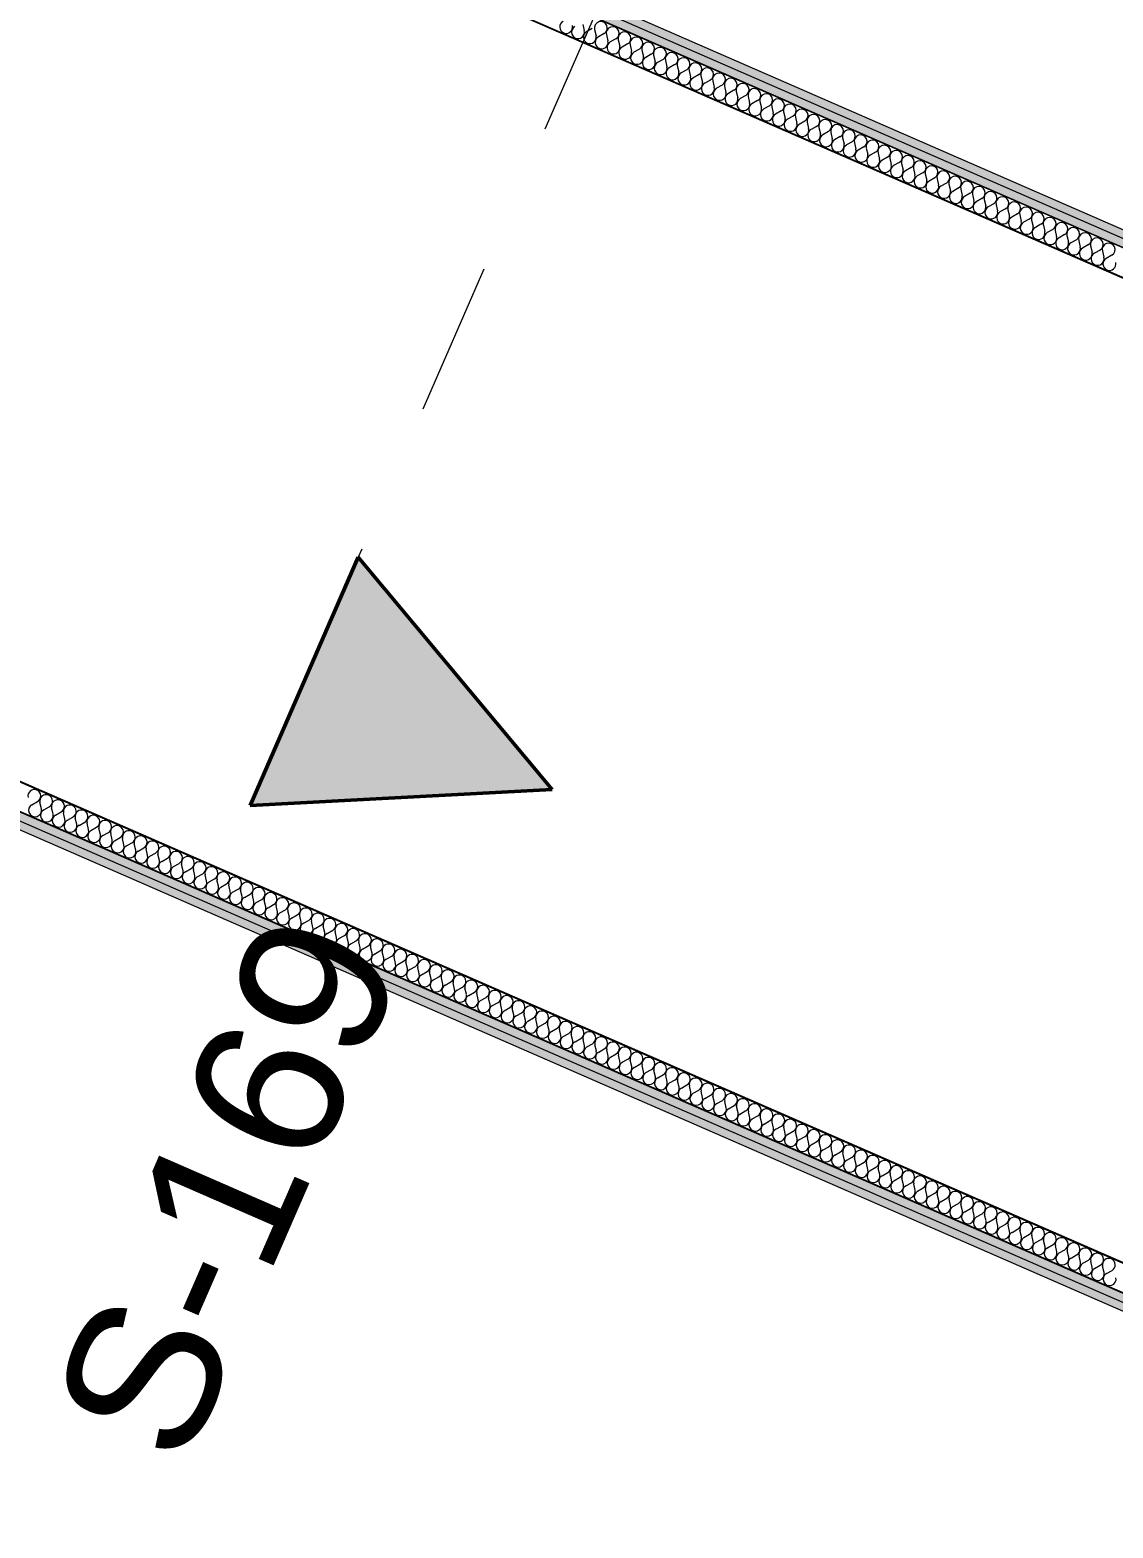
# Model space of a CAD drawing. Header units: millimetres. Extents: x -50172 to 74273, y -80883 to 11206.
# Drawn here: x -26640 to -24638, y -34372 to -31605 of the extents above; entities that cross this region are included whole.
import ezdxf

# ---------------------------------------------------------------- set-up
doc = ezdxf.new("R2010")
doc.units = ezdxf.units.MM
doc.header["$MEASUREMENT"] = 0
doc.linetypes.add('Dashed', pattern=[564.444447, 282.222223, -282.222223])
for name, color, linetype in [('A-25-M_Wall_Int', 7, 'Continuous'), ('A-95-MC_Marker_Section_P2.Marker', 7, 'Continuous'), ('New_A-25-M_Wall_Int', 7, 'Continuous')]:
    doc.layers.add(name, color=color, linetype=linetype)
for name, color, linetype, lineweight in [('A-25-M_Wall_Int_Pen_No__1', 7, 'Continuous', 13), ('A-95-MC_Marker_Section_P2.Marker_Pen_No__1', 7, 'Continuous', 13), ('A-95-MC_Marker_Section_P2.Marker_Pen_No__6', 7, 'Continuous', 35), ('New_A-25-M_Wall_Int_Pen_No__1', 7, 'Continuous', 13)]:
    doc.layers.add(name, color=color, linetype=linetype, lineweight=lineweight)
for name, color, linetype, lineweight, true_color in [('A-25-M_Wall_Int_Pen_No__107', 7, 'Continuous', 15, 0xa6a6a6), ('A-95-MC_Marker_Section_P2.Marker_Pen_No__25', 7, 'Continuous', 50, 0x2a2a2a), ('New_A-25-M_Wall_Int_Pen_No__107', 7, 'Continuous', 15, 0xa6a6a6)]:
    doc.layers.add(name, color=color, linetype=linetype, lineweight=lineweight, true_color=true_color)
doc.styles.add('GENERATED_STYLE_4', font='')
doc.styles.get('GENERATED_STYLE_4').set_extended_font_data('Swis721 BT')

# ---------------------------------------------------------------- blocks, each defined once
blk = doc.blocks.new('*X315')
at = {"layer": 'New_A-25-M_Wall_Int_Pen_No__107', "linetype": 'Continuous'}
for p, q in [((-25618.5, -31594.3), (-25615.8, -31605.9)), ((-25601.1, -31601.9), (-25611.4, -31607.8)), ((-25596.7, -31603.8), (-25593.9, -31615.4)), ((-25579.2, -31611.4), (-25589.6, -31617.3)), ((-25574.9, -31613.3), (-25572.1, -31624.9)), ((-25557.4, -31620.9), (-25567.8, -31626.8)), ((-25553, -31622.8), (-25550.3, -31634.4)), ((-25535.6, -31630.4), (-25545.9, -31636.3)), ((-25531.2, -31632.3), (-25528.5, -31643.9)), ((-25513.8, -31640), (-25524.1, -31645.8)), ((-25509.4, -31641.9), (-25506.6, -31653.4)), ((-25491.9, -31649.5), (-25502.3, -31655.3)), ((-25487.6, -31651.4), (-25484.8, -31663)), ((-25470.1, -31659), (-25480.5, -31664.9)), ((-25465.7, -31660.9), (-25463, -31672.5)), ((-25448.3, -31668.5), (-25458.6, -31674.4)), ((-25443.9, -31670.4), (-25441.2, -31682)), ((-25426.5, -31678), (-25436.8, -31683.9)), ((-25422.1, -31679.9), (-25419.3, -31691.5)), ((-25404.6, -31687.5), (-25415, -31693.4)), ((-25400.3, -31689.4), (-25397.5, -31701)), ((-25382.8, -31697.1), (-25393.2, -31702.9)), ((-25378.4, -31699), (-25375.7, -31710.5)), ((-25361, -31706.6), (-25371.3, -31712.4)), ((-25356.6, -31708.5), (-25353.9, -31720.1)), ((-25339.2, -31716.1), (-25349.5, -31722)), ((-25334.8, -31718), (-25332, -31729.6)), ((-25317.3, -31725.6), (-25327.7, -31731.5)), ((-25313, -31727.5), (-25310.2, -31739.1)), ((-25295.5, -31735.1), (-25305.9, -31741)), ((-25291.1, -31737), (-25288.4, -31748.6)), ((-25273.7, -31744.6), (-25284, -31750.5)), ((-25269.3, -31746.5), (-25266.6, -31758.1)), ((-25251.9, -31754.2), (-25262.2, -31760)), ((-25247.5, -31756.1), (-25244.7, -31767.6)), ((-25230, -31763.7), (-25240.4, -31769.5)), ((-25225.7, -31765.6), (-25222.9, -31777.2)), ((-25208.2, -31773.2), (-25218.6, -31779.1)), ((-25203.8, -31775.1), (-25201.1, -31786.7)), ((-25186.4, -31782.7), (-25196.7, -31788.6)), ((-25182, -31784.6), (-25179.3, -31796.2)), ((-25164.6, -31792.2), (-25174.9, -31798.1)), ((-25160.2, -31794.1), (-25157.4, -31805.7)), ((-25142.7, -31801.7), (-25153.1, -31807.6)), ((-25138.4, -31803.6), (-25135.6, -31815.2)), ((-25120.9, -31811.3), (-25131.3, -31817.1)), ((-25116.5, -31813.2), (-25113.8, -31824.7)), ((-25099.1, -31820.8), (-25109.4, -31826.6)), ((-25094.7, -31822.7), (-25092, -31834.3)), ((-25077.3, -31830.3), (-25087.6, -31836.2)), ((-25072.9, -31832.2), (-25070.1, -31843.8)), ((-25055.4, -31839.8), (-25065.8, -31845.7)), ((-25051.1, -31841.7), (-25048.3, -31853.3)), ((-25033.6, -31849.3), (-25044, -31855.2)), ((-25029.2, -31851.2), (-25026.5, -31862.8)), ((-25011.8, -31858.8), (-25022.1, -31864.7)), ((-25007.4, -31860.7), (-25004.7, -31872.3)), ((-24990, -31868.4), (-25000.3, -31874.2)), ((-24985.6, -31870.3), (-24982.8, -31881.8)), ((-24968.1, -31877.9), (-24978.5, -31883.7)), ((-24963.8, -31879.8), (-24961, -31891.4)), ((-24946.3, -31887.4), (-24956.7, -31893.3)), ((-24941.9, -31889.3), (-24939.2, -31900.9)), ((-24924.5, -31896.9), (-24934.8, -31902.8)), ((-24920.1, -31898.8), (-24917.4, -31910.4)), ((-24902.7, -31906.4), (-24913, -31912.3)), ((-24898.3, -31908.3), (-24895.5, -31919.9)), ((-24880.8, -31915.9), (-24891.2, -31921.8)), ((-24876.5, -31917.8), (-24873.7, -31929.4)), ((-24859, -31925.5), (-24869.4, -31931.3)), ((-24854.6, -31927.4), (-24851.9, -31938.9)), ((-24837.2, -31935), (-24847.5, -31940.8)), ((-24832.8, -31936.9), (-24830.1, -31948.5)), ((-24815.4, -31944.5), (-24825.7, -31950.4)), ((-24811, -31946.4), (-24808.2, -31958)), ((-24793.5, -31954), (-24803.9, -31959.9)), ((-24789.2, -31955.9), (-24786.4, -31967.5)), ((-24771.7, -31963.5), (-24782.1, -31969.4)), ((-24767.3, -31965.4), (-24764.6, -31977)), ((-24749.9, -31973), (-24760.2, -31978.9)), ((-24745.5, -31974.9), (-24742.8, -31986.5)), ((-24728.1, -31982.6), (-24738.4, -31988.4)), ((-24723.7, -31984.5), (-24720.9, -31996)), ((-24706.2, -31992.1), (-24716.6, -31998)), ((-24701.9, -31994), (-24699.1, -32005.6)), ((-24684.4, -32001.6), (-24694.8, -32007.5)), ((-24680, -32003.5), (-24677.3, -32015.1)), ((-24662.6, -32011.1), (-24672.9, -32017)), ((-24658.2, -32013), (-24655.5, -32024.6)), ((-24640.8, -32020.6), (-24651.1, -32026.5))]:
    blk.add_line(p, q, dxfattribs=at)
for centre, start, end in [((-25649.2, -31599.1), 119.5705, 246.4404), ((-25649.2, -31599.1), 246.4404, 13.3103), ((-25627.4, -31608.6), 119.5705, 246.4404), ((-25585.1, -31601.1), 299.5705, 193.3103), ((-25563.3, -31610.6), 299.5705, 193.3103), ((-25627.4, -31608.6), 246.4404, 13.3103), ((-25605.5, -31618.1), 119.5705, 246.4404), ((-25605.5, -31618.1), 246.4404, 13.3103), ((-25583.7, -31627.6), 119.5705, 246.4404), ((-25583.7, -31627.6), 246.4404, 13.3103), ((-25561.9, -31637.2), 119.5705, 246.4404), ((-25541.5, -31620.1), 299.5705, 193.3103), ((-25519.6, -31629.6), 299.5705, 193.3103), ((-25497.8, -31639.1), 299.5705, 193.3103), ((-25561.9, -31637.2), 246.4404, 13.3103), ((-25540.1, -31646.7), 119.5705, 246.4404), ((-25540.1, -31646.7), 246.4404, 13.3103), ((-25518.2, -31656.2), 119.5705, 246.4404), ((-25518.2, -31656.2), 246.4404, 13.3103), ((-25496.4, -31665.7), 119.5705, 246.4404), ((-25476, -31648.6), 299.5705, 193.3103), ((-25454.2, -31658.2), 299.5705, 193.3103), ((-25432.3, -31667.7), 299.5705, 193.3103), ((-25496.4, -31665.7), 246.4404, 13.3103), ((-25474.6, -31675.2), 119.5705, 246.4404), ((-25474.6, -31675.2), 246.4404, 13.3103), ((-25452.8, -31684.7), 119.5705, 246.4404), ((-25452.8, -31684.7), 246.4404, 13.3103), ((-25430.9, -31694.3), 119.5705, 246.4404), ((-25410.5, -31677.2), 299.5705, 193.3103), ((-25388.7, -31686.7), 299.5705, 193.3103), ((-25366.9, -31696.2), 299.5705, 193.3103), ((-25430.9, -31694.3), 246.4404, 13.3103), ((-25409.1, -31703.8), 119.5705, 246.4404), ((-25409.1, -31703.8), 246.4404, 13.3103), ((-25387.3, -31713.3), 119.5705, 246.4404), ((-25387.3, -31713.3), 246.4404, 13.3103), ((-25365.5, -31722.8), 119.5705, 246.4404), ((-25345, -31705.7), 299.5705, 193.3103), ((-25323.2, -31715.3), 299.5705, 193.3103), ((-25301.4, -31724.8), 299.5705, 193.3103), ((-25365.5, -31722.8), 246.4404, 13.3103), ((-25343.6, -31732.3), 119.5705, 246.4404), ((-25343.6, -31732.3), 246.4404, 13.3103), ((-25321.8, -31741.8), 119.5705, 246.4404), ((-25321.8, -31741.8), 246.4404, 13.3103), ((-25279.6, -31734.3), 299.5705, 193.3103), ((-25257.7, -31743.8), 299.5705, 193.3103), ((-25300, -31751.4), 119.5705, 246.4404), ((-25300, -31751.4), 246.4404, 13.3103), ((-25278.2, -31760.9), 119.5705, 246.4404), ((-25278.2, -31760.9), 246.4404, 13.3103), ((-25256.3, -31770.4), 119.5705, 246.4404), ((-25256.3, -31770.4), 246.4404, 13.3103), ((-25235.9, -31753.3), 299.5705, 193.3103), ((-25214.1, -31762.8), 299.5705, 193.3103), ((-25192.3, -31772.4), 299.5705, 193.3103), ((-25234.5, -31779.9), 119.5705, 246.4404), ((-25234.5, -31779.9), 246.4404, 13.3103), ((-25212.7, -31789.4), 119.5705, 246.4404), ((-25212.7, -31789.4), 246.4404, 13.3103), ((-25190.9, -31798.9), 119.5705, 246.4404), ((-25170.4, -31781.9), 299.5705, 193.3103), ((-25148.6, -31791.4), 299.5705, 193.3103), ((-25126.8, -31800.9), 299.5705, 193.3103), ((-25190.9, -31798.9), 246.4404, 13.3103), ((-25169, -31808.5), 119.5705, 246.4404), ((-25169, -31808.5), 246.4404, 13.3103), ((-25147.2, -31818), 119.5705, 246.4404), ((-25147.2, -31818), 246.4404, 13.3103), ((-25125.4, -31827.5), 119.5705, 246.4404), ((-25105, -31810.4), 299.5705, 193.3103), ((-25083.1, -31819.9), 299.5705, 193.3103), ((-25061.3, -31829.5), 299.5705, 193.3103), ((-25125.4, -31827.5), 246.4404, 13.3103), ((-25103.6, -31837), 119.5705, 246.4404), ((-25103.6, -31837), 246.4404, 13.3103), ((-25081.7, -31846.5), 119.5705, 246.4404), ((-25081.7, -31846.5), 246.4404, 13.3103), ((-25059.9, -31856), 119.5705, 246.4404), ((-25039.5, -31839), 299.5705, 193.3103), ((-25017.7, -31848.5), 299.5705, 193.3103), ((-24995.8, -31858), 299.5705, 193.3103), ((-25059.9, -31856), 246.4404, 13.3103), ((-25038.1, -31865.6), 119.5705, 246.4404), ((-25038.1, -31865.6), 246.4404, 13.3103), ((-25016.3, -31875.1), 119.5705, 246.4404), ((-25016.3, -31875.1), 246.4404, 13.3103), ((-24994.4, -31884.6), 119.5705, 246.4404), ((-24974, -31867.5), 299.5705, 193.3103), ((-24952.2, -31877), 299.5705, 193.3103), ((-24930.4, -31886.6), 299.5705, 193.3103), ((-24994.4, -31884.6), 246.4404, 13.3103), ((-24972.6, -31894.1), 119.5705, 246.4404), ((-24972.6, -31894.1), 246.4404, 13.3103), ((-24950.8, -31903.6), 119.5705, 246.4404), ((-24950.8, -31903.6), 246.4404, 13.3103), ((-24929, -31913.1), 119.5705, 246.4404), ((-24908.5, -31896.1), 299.5705, 193.3103), ((-24886.7, -31905.6), 299.5705, 193.3103), ((-24864.9, -31915.1), 299.5705, 193.3103), ((-24929, -31913.1), 246.4404, 13.3103), ((-24907.1, -31922.7), 119.5705, 246.4404), ((-24907.1, -31922.7), 246.4404, 13.3103), ((-24885.3, -31932.2), 119.5705, 246.4404), ((-24885.3, -31932.2), 246.4404, 13.3103), ((-24863.5, -31941.7), 119.5705, 246.4404), ((-24843.1, -31924.6), 299.5705, 193.3103), ((-24821.2, -31934.1), 299.5705, 193.3103), ((-24799.4, -31943.7), 299.5705, 193.3103), ((-24863.5, -31941.7), 246.4404, 13.3103), ((-24841.7, -31951.2), 119.5705, 246.4404), ((-24841.7, -31951.2), 246.4404, 13.3103), ((-24819.8, -31960.7), 119.5705, 246.4404), ((-24819.8, -31960.7), 246.4404, 13.3103), ((-24798, -31970.2), 119.5705, 246.4404), ((-24777.6, -31953.2), 299.5705, 193.3103), ((-24755.8, -31962.7), 299.5705, 193.3103), ((-24733.9, -31972.2), 299.5705, 193.3103), ((-24798, -31970.2), 246.4404, 13.3103), ((-24776.2, -31979.8), 119.5705, 246.4404), ((-24776.2, -31979.8), 246.4404, 13.3103), ((-24754.4, -31989.3), 119.5705, 246.4404), ((-24754.4, -31989.3), 246.4404, 13.3103), ((-24732.5, -31998.8), 119.5705, 246.4404), ((-24712.1, -31981.7), 299.5705, 193.3103), ((-24690.3, -31991.2), 299.5705, 193.3103), ((-24668.5, -32000.8), 299.5705, 193.3103), ((-24732.5, -31998.8), 246.4404, 13.3103), ((-24710.7, -32008.3), 119.5705, 246.4404), ((-24710.7, -32008.3), 246.4404, 13.3103), ((-24688.9, -32017.8), 119.5705, 246.4404), ((-24688.9, -32017.8), 246.4404, 13.3103), ((-24667.1, -32027.3), 119.5705, 246.4404), ((-24646.6, -32010.3), 299.5705, 193.3103), ((-24667.1, -32027.3), 246.4404, 13.3103), ((-24645.2, -32036.9), 119.5705, 246.4404), ((-24645.2, -32036.9), 246.4404, 13.3103)]:
    blk.add_arc(centre, 11.9, start, end, dxfattribs=at)
blk = doc.blocks.new('Wall_42_1', base_point=(-23781.1, -32429))
at = {"layer": 'New_A-25-M_Wall_Int_Pen_No__107', "linetype": 'Continuous'}
for points in [[(-23748.4, -32353.9), (-28090.2, -30460.6), (-28082.4, -30480.4), (-23740.6, -32373.6)], [(-23740.6, -32373.6), (-28082.4, -30480.4), (-28074.6, -30500.1), (-23732.8, -32393.4)]]:
    blk.add_hatch(color=256, dxfattribs=at).paths.add_polyline_path(points)
at = {"layer": 'New_A-25-M_Wall_Int_Pen_No__107', "linetype": 'Continuous', "lineweight": 0, "true_color": 0x535353}
for points in [[(-23732.8, -32393.4), (-28074.6, -30500.1), (-28074.1, -30501.4), (-23732.3, -32394.7)], [(-23706.5, -32460.5), (-28048.2, -30567.3), (-28047.7, -30568.6), (-23706, -32461.8)]]:
    blk.add_hatch(color=251, dxfattribs=at).paths.add_polyline_path(points)
at = {"layer": 'New_A-25-M_Wall_Int_Pen_No__1', "linetype": 'Continuous'}
for p, q in [((-23740.6, -32373.6), (-28082.4, -30480.4)), ((-23732.8, -32393.4), (-28074.6, -30500.1)), ((-23732.3, -32394.7), (-28074.1, -30501.4)), ((-23706.5, -32460.5), (-28048.2, -30567.3))]:
    blk.add_line(p, q, dxfattribs=at)
at = {"layer": 'New_A-25-M_Wall_Int_Pen_No__1', "linetype": 'Continuous', "flags": 128}
for points in [[(-23748.4, -32353.9), (-28090.2, -30460.6)], [(-28047.7, -30568.6), (-23706, -32461.8)]]:
    blk.add_lwpolyline(points, dxfattribs=at)
at = {"layer": 'New_A-25-M_Wall_Int', "color": 250, "lineweight": 50, "true_color": 0x2a2a2a}
blk.add_blockref('*X315', (0, 0), dxfattribs=at)
blk = doc.blocks.new('*X407')
at = {"layer": 'A-25-M_Wall_Int_Pen_No__107', "linetype": 'Continuous'}
for p, q in [((-26636.7, -33035.8), (-26626.3, -33029.9)), ((-26619.2, -33043.4), (-26622, -33031.8)), ((-26614.9, -33045.3), (-26604.5, -33039.4)), ((-26597.4, -33052.9), (-26600.2, -33041.3)), ((-26593.1, -33054.8), (-26582.7, -33049)), ((-26575.6, -33062.4), (-26578.3, -33050.9)), ((-26571.2, -33064.3), (-26560.9, -33058.5)), ((-26553.8, -33072), (-26556.5, -33060.4)), ((-26549.4, -33073.9), (-26539, -33068)), ((-26531.9, -33081.5), (-26534.7, -33069.9)), ((-26527.6, -33083.4), (-26517.2, -33077.5)), ((-26510.1, -33091), (-26512.9, -33079.4)), ((-26505.8, -33092.9), (-26495.4, -33087)), ((-26488.3, -33100.5), (-26491, -33088.9)), ((-26483.9, -33102.4), (-26473.6, -33096.5)), ((-26466.5, -33110), (-26469.2, -33098.4)), ((-26462.1, -33111.9), (-26451.8, -33106.1)), ((-26444.6, -33119.5), (-26447.4, -33108)), ((-26440.3, -33121.4), (-26429.9, -33115.6)), ((-26422.8, -33129.1), (-26425.6, -33117.5)), ((-26418.5, -33131), (-26408.1, -33125.1)), ((-26401, -33138.6), (-26403.7, -33127)), ((-26396.6, -33140.5), (-26386.3, -33134.6)), ((-26379.2, -33148.1), (-26381.9, -33136.5)), ((-26374.8, -33150), (-26364.5, -33144.1)), ((-26357.3, -33157.6), (-26360.1, -33146)), ((-26353, -33159.5), (-26342.6, -33153.6)), ((-26335.5, -33167.1), (-26338.3, -33155.5)), ((-26331.2, -33169), (-26320.8, -33163.2)), ((-26313.7, -33176.6), (-26316.4, -33165.1)), ((-26309.3, -33178.5), (-26299, -33172.7)), ((-26291.9, -33186.2), (-26294.6, -33174.6)), ((-26287.5, -33188.1), (-26277.2, -33182.2)), ((-26270, -33195.7), (-26272.8, -33184.1)), ((-26265.7, -33197.6), (-26255.3, -33191.7)), ((-26248.2, -33205.2), (-26251, -33193.6)), ((-26243.9, -33207.1), (-26233.5, -33201.2)), ((-26226.4, -33214.7), (-26229.1, -33203.1)), ((-26222, -33216.6), (-26211.7, -33210.7)), ((-26204.6, -33224.2), (-26207.3, -33212.6)), ((-26200.2, -33226.1), (-26189.9, -33220.3)), ((-26182.7, -33233.7), (-26185.5, -33222.2)), ((-26178.4, -33235.6), (-26168, -33229.8)), ((-26160.9, -33243.3), (-26163.7, -33231.7)), ((-26156.6, -33245.2), (-26146.2, -33239.3)), ((-26139.1, -33252.8), (-26141.8, -33241.2)), ((-26134.7, -33254.7), (-26124.4, -33248.8)), ((-26117.3, -33262.3), (-26120, -33250.7)), ((-26112.9, -33264.2), (-26102.6, -33258.3)), ((-26095.4, -33271.8), (-26098.2, -33260.2)), ((-26091.1, -33273.7), (-26080.7, -33267.8)), ((-26073.6, -33281.3), (-26076.4, -33269.7)), ((-26069.3, -33283.2), (-26058.9, -33277.4)), ((-26051.8, -33290.8), (-26054.5, -33279.3)), ((-26047.4, -33292.7), (-26037.1, -33286.9)), ((-26030, -33300.4), (-26032.7, -33288.8)), ((-26025.6, -33302.3), (-26015.3, -33296.4)), ((-26008.1, -33309.9), (-26010.9, -33298.3)), ((-26003.8, -33311.8), (-25993.4, -33305.9)), ((-25986.3, -33319.4), (-25989.1, -33307.8)), ((-25982, -33321.3), (-25971.6, -33315.4)), ((-25964.5, -33328.9), (-25967.2, -33317.3)), ((-25960.1, -33330.8), (-25949.8, -33324.9)), ((-25942.7, -33338.4), (-25945.4, -33326.8)), ((-25938.3, -33340.3), (-25928, -33334.5)), ((-25920.8, -33347.9), (-25923.6, -33336.4)), ((-25916.5, -33349.8), (-25906.1, -33344)), ((-25899, -33357.5), (-25901.8, -33345.9)), ((-25894.7, -33359.4), (-25884.3, -33353.5)), ((-25877.2, -33367), (-25879.9, -33355.4)), ((-25872.8, -33368.9), (-25862.5, -33363)), ((-25855.4, -33376.5), (-25858.1, -33364.9)), ((-25851, -33378.4), (-25840.7, -33372.5)), ((-25833.5, -33386), (-25836.3, -33374.4)), ((-25829.2, -33387.9), (-25818.8, -33382)), ((-25811.7, -33395.5), (-25814.5, -33383.9)), ((-25807.4, -33397.4), (-25797, -33391.6)), ((-25789.9, -33405), (-25792.6, -33393.5)), ((-25785.5, -33406.9), (-25775.2, -33401.1)), ((-25768.1, -33414.6), (-25770.8, -33403)), ((-25763.7, -33416.5), (-25753.4, -33410.6)), ((-25746.2, -33424.1), (-25749, -33412.5)), ((-25741.9, -33426), (-25731.5, -33420.1)), ((-25724.4, -33433.6), (-25727.2, -33422)), ((-25720.1, -33435.5), (-25709.7, -33429.6)), ((-25702.6, -33443.1), (-25705.3, -33431.5)), ((-25698.2, -33445), (-25687.9, -33439.1)), ((-25680.8, -33452.6), (-25683.5, -33441)), ((-25676.4, -33454.5), (-25666.1, -33448.7)), ((-25658.9, -33462.1), (-25661.7, -33450.6)), ((-25654.6, -33464), (-25644.2, -33458.2)), ((-25637.1, -33471.7), (-25639.9, -33460.1)), ((-25632.8, -33473.6), (-25622.4, -33467.7)), ((-25615.3, -33481.2), (-25618, -33469.6)), ((-25610.9, -33483.1), (-25600.6, -33477.2)), ((-25593.5, -33490.7), (-25596.2, -33479.1)), ((-25589.1, -33492.6), (-25578.8, -33486.7)), ((-25571.6, -33500.2), (-25574.4, -33488.6)), ((-25567.3, -33502.1), (-25556.9, -33496.2)), ((-25549.8, -33509.7), (-25552.6, -33498.1)), ((-25545.5, -33511.6), (-25535.1, -33505.8)), ((-25528, -33519.2), (-25530.7, -33507.7)), ((-25523.6, -33521.1), (-25513.3, -33515.3)), ((-25506.2, -33528.8), (-25508.9, -33517.2)), ((-25501.8, -33530.7), (-25491.5, -33524.8)), ((-25484.3, -33538.3), (-25487.1, -33526.7)), ((-25480, -33540.2), (-25469.6, -33534.3)), ((-25462.5, -33547.8), (-25465.3, -33536.2)), ((-25458.2, -33549.7), (-25447.8, -33543.8)), ((-25440.7, -33557.3), (-25443.4, -33545.7)), ((-25436.3, -33559.2), (-25426, -33553.3)), ((-25418.9, -33566.8), (-25421.6, -33555.2)), ((-25414.5, -33568.7), (-25404.2, -33562.9)), ((-25397.1, -33576.3), (-25399.8, -33564.8)), ((-25392.7, -33578.2), (-25382.3, -33572.4)), ((-25375.2, -33585.9), (-25378, -33574.3)), ((-25370.9, -33587.8), (-25360.5, -33581.9)), ((-25353.4, -33595.4), (-25356.1, -33583.8)), ((-25349, -33597.3), (-25338.7, -33591.4)), ((-25331.6, -33604.9), (-25334.3, -33593.3)), ((-25327.2, -33606.8), (-25316.9, -33600.9)), ((-25309.8, -33614.4), (-25312.5, -33602.8)), ((-25305.4, -33616.3), (-25295, -33610.4)), ((-25287.9, -33623.9), (-25290.7, -33612.3)), ((-25283.6, -33625.8), (-25273.2, -33620)), ((-25266.1, -33633.4), (-25268.8, -33621.9)), ((-25261.7, -33635.3), (-25251.4, -33629.5)), ((-25244.3, -33643), (-25247, -33631.4)), ((-25239.9, -33644.9), (-25229.6, -33639)), ((-25222.5, -33652.5), (-25225.2, -33640.9)), ((-25218.1, -33654.4), (-25207.7, -33648.5)), ((-25200.6, -33662), (-25203.4, -33650.4)), ((-25196.3, -33663.9), (-25185.9, -33658)), ((-25178.8, -33671.5), (-25181.5, -33659.9)), ((-25174.4, -33673.4), (-25164.1, -33667.5)), ((-25157, -33681), (-25159.7, -33669.4)), ((-25152.6, -33682.9), (-25142.3, -33677.1)), ((-25135.2, -33690.5), (-25137.9, -33679)), ((-25130.8, -33692.4), (-25120.4, -33686.6)), ((-25113.3, -33700.1), (-25116.1, -33688.5)), ((-25109, -33702), (-25098.6, -33696.1)), ((-25091.5, -33709.6), (-25094.2, -33698)), ((-25087.1, -33711.5), (-25076.8, -33705.6)), ((-25069.7, -33719.1), (-25072.4, -33707.5)), ((-25065.3, -33721), (-25055, -33715.1)), ((-25047.9, -33728.6), (-25050.6, -33717)), ((-25043.5, -33730.5), (-25033.1, -33724.6)), ((-25026, -33738.1), (-25028.8, -33726.5)), ((-25021.7, -33740), (-25011.3, -33734.2)), ((-25004.2, -33747.6), (-25006.9, -33736.1)), ((-24999.8, -33749.5), (-24989.5, -33743.7)), ((-24982.4, -33757.2), (-24985.1, -33745.6)), ((-24978, -33759.1), (-24967.7, -33753.2)), ((-24960.6, -33766.7), (-24963.3, -33755.1)), ((-24956.2, -33768.6), (-24945.8, -33762.7)), ((-24938.7, -33776.2), (-24941.5, -33764.6)), ((-24934.4, -33778.1), (-24924, -33772.2)), ((-24916.9, -33785.7), (-24919.6, -33774.1)), ((-24912.5, -33787.6), (-24902.2, -33781.7)), ((-24895.1, -33795.2), (-24897.8, -33783.6)), ((-24890.7, -33797.1), (-24880.4, -33791.3)), ((-24873.3, -33804.7), (-24876, -33793.2)), ((-24868.9, -33806.6), (-24858.5, -33800.8)), ((-24851.4, -33814.3), (-24854.2, -33802.7)), ((-24847.1, -33816.2), (-24836.7, -33810.3)), ((-24829.6, -33823.8), (-24832.3, -33812.2)), ((-24825.2, -33825.7), (-24814.9, -33819.8)), ((-24807.8, -33833.3), (-24810.5, -33821.7)), ((-24803.4, -33835.2), (-24793.1, -33829.3)), ((-24786, -33842.8), (-24788.7, -33831.2)), ((-24781.6, -33844.7), (-24771.2, -33838.8)), ((-24764.1, -33852.3), (-24766.9, -33840.7)), ((-24759.8, -33854.2), (-24749.4, -33848.4)), ((-24742.3, -33861.8), (-24745, -33850.3)), ((-24737.9, -33863.7), (-24727.6, -33857.9)), ((-24720.5, -33871.4), (-24723.2, -33859.8)), ((-24716.1, -33873.3), (-24705.8, -33867.4)), ((-24698.7, -33880.9), (-24701.4, -33869.3)), ((-24694.3, -33882.8), (-24683.9, -33876.9)), ((-24676.8, -33890.4), (-24679.6, -33878.8)), ((-24672.5, -33892.3), (-24662.1, -33886.4)), ((-24655, -33899.9), (-24657.7, -33888.3)), ((-24650.6, -33901.8), (-24640.3, -33895.9))]:
    blk.add_line(p, q, dxfattribs=at)
for centre, start, end in [((-26632.2, -33019.6), 66.4404, 193.3103), ((-26632.2, -33019.6), 299.5705, 66.4404), ((-26630.8, -33046.1), 119.5705, 13.3103), ((-26610.4, -33029.1), 66.4404, 193.3103), ((-26610.4, -33029.1), 299.5705, 66.4404), ((-26588.6, -33038.6), 66.4404, 193.3103), ((-26588.6, -33038.6), 299.5705, 66.4404), ((-26566.7, -33048.1), 66.4404, 193.3103), ((-26566.7, -33048.1), 299.5705, 66.4404), ((-26609, -33055.7), 119.5705, 13.3103), ((-26587.2, -33065.2), 119.5705, 13.3103), ((-26565.4, -33074.7), 119.5705, 13.3103), ((-26544.9, -33057.6), 66.4404, 193.3103), ((-26544.9, -33057.6), 299.5705, 66.4404), ((-26523.1, -33067.1), 66.4404, 193.3103), ((-26523.1, -33067.1), 299.5705, 66.4404), ((-26501.3, -33076.7), 66.4404, 193.3103), ((-26501.3, -33076.7), 299.5705, 66.4404), ((-26543.5, -33084.2), 119.5705, 13.3103), ((-26521.7, -33093.7), 119.5705, 13.3103), ((-26499.9, -33103.2), 119.5705, 13.3103), ((-26479.5, -33086.2), 66.4404, 193.3103), ((-26479.5, -33086.2), 299.5705, 66.4404), ((-26457.6, -33095.7), 66.4404, 193.3103), ((-26457.6, -33095.7), 299.5705, 66.4404), ((-26435.8, -33105.2), 66.4404, 193.3103), ((-26435.8, -33105.2), 299.5705, 66.4404), ((-26478.1, -33112.8), 119.5705, 13.3103), ((-26456.2, -33122.3), 119.5705, 13.3103), ((-26434.4, -33131.8), 119.5705, 13.3103), ((-26414, -33114.7), 66.4404, 193.3103), ((-26414, -33114.7), 299.5705, 66.4404), ((-26392.2, -33124.2), 66.4404, 193.3103), ((-26392.2, -33124.2), 299.5705, 66.4404), ((-26370.3, -33133.8), 66.4404, 193.3103), ((-26370.3, -33133.8), 299.5705, 66.4404), ((-26412.6, -33141.3), 119.5705, 13.3103), ((-26390.8, -33150.8), 119.5705, 13.3103), ((-26368.9, -33160.3), 119.5705, 13.3103), ((-26348.5, -33143.3), 66.4404, 193.3103), ((-26348.5, -33143.3), 299.5705, 66.4404), ((-26326.7, -33152.8), 66.4404, 193.3103), ((-26326.7, -33152.8), 299.5705, 66.4404), ((-26304.9, -33162.3), 66.4404, 193.3103), ((-26304.9, -33162.3), 299.5705, 66.4404), ((-26347.1, -33169.9), 119.5705, 13.3103), ((-26325.3, -33179.4), 119.5705, 13.3103), ((-26303.5, -33188.9), 119.5705, 13.3103), ((-26283, -33171.8), 66.4404, 193.3103), ((-26283, -33171.8), 299.5705, 66.4404), ((-26261.2, -33181.3), 66.4404, 193.3103), ((-26261.2, -33181.3), 299.5705, 66.4404), ((-26239.4, -33190.9), 66.4404, 193.3103), ((-26281.6, -33198.4), 119.5705, 13.3103), ((-26259.8, -33207.9), 119.5705, 13.3103), ((-26238, -33217.4), 119.5705, 13.3103), ((-26239.4, -33190.9), 299.5705, 66.4404), ((-26217.6, -33200.4), 66.4404, 193.3103), ((-26217.6, -33200.4), 299.5705, 66.4404), ((-26195.7, -33209.9), 66.4404, 193.3103), ((-26195.7, -33209.9), 299.5705, 66.4404), ((-26216.2, -33227), 119.5705, 13.3103), ((-26194.3, -33236.5), 119.5705, 13.3103), ((-26173.9, -33219.4), 66.4404, 193.3103), ((-26173.9, -33219.4), 299.5705, 66.4404), ((-26152.1, -33228.9), 66.4404, 193.3103), ((-26152.1, -33228.9), 299.5705, 66.4404), ((-26130.3, -33238.4), 66.4404, 193.3103), ((-26130.3, -33238.4), 299.5705, 66.4404), ((-26172.5, -33246), 119.5705, 13.3103), ((-26150.7, -33255.5), 119.5705, 13.3103), ((-26128.9, -33265), 119.5705, 13.3103), ((-26108.4, -33248), 66.4404, 193.3103), ((-26108.4, -33248), 299.5705, 66.4404), ((-26086.6, -33257.5), 66.4404, 193.3103), ((-26086.6, -33257.5), 299.5705, 66.4404), ((-26064.8, -33267), 66.4404, 193.3103), ((-26064.8, -33267), 299.5705, 66.4404), ((-26107, -33274.5), 119.5705, 13.3103), ((-26085.2, -33284.1), 119.5705, 13.3103), ((-26063.4, -33293.6), 119.5705, 13.3103), ((-26043, -33276.5), 66.4404, 193.3103), ((-26043, -33276.5), 299.5705, 66.4404), ((-26021.1, -33286), 66.4404, 193.3103), ((-26021.1, -33286), 299.5705, 66.4404), ((-25999.3, -33295.5), 66.4404, 193.3103), ((-25999.3, -33295.5), 299.5705, 66.4404), ((-26041.6, -33303.1), 119.5705, 13.3103), ((-26019.7, -33312.6), 119.5705, 13.3103), ((-25997.9, -33322.1), 119.5705, 13.3103), ((-25977.5, -33305.1), 66.4404, 193.3103), ((-25977.5, -33305.1), 299.5705, 66.4404), ((-25955.7, -33314.6), 66.4404, 193.3103), ((-25955.7, -33314.6), 299.5705, 66.4404), ((-25933.8, -33324.1), 66.4404, 193.3103), ((-25933.8, -33324.1), 299.5705, 66.4404), ((-25976.1, -33331.6), 119.5705, 13.3103), ((-25954.3, -33341.2), 119.5705, 13.3103), ((-25932.4, -33350.7), 119.5705, 13.3103), ((-25912, -33333.6), 66.4404, 193.3103), ((-25912, -33333.6), 299.5705, 66.4404), ((-25890.2, -33343.1), 66.4404, 193.3103), ((-25890.2, -33343.1), 299.5705, 66.4404), ((-25868.4, -33352.7), 66.4404, 193.3103), ((-25868.4, -33352.7), 299.5705, 66.4404), ((-25910.6, -33360.2), 119.5705, 13.3103), ((-25888.8, -33369.7), 119.5705, 13.3103), ((-25867, -33379.2), 119.5705, 13.3103), ((-25846.5, -33362.2), 66.4404, 193.3103), ((-25846.5, -33362.2), 299.5705, 66.4404), ((-25824.7, -33371.7), 66.4404, 193.3103), ((-25824.7, -33371.7), 299.5705, 66.4404), ((-25802.9, -33381.2), 66.4404, 193.3103), ((-25802.9, -33381.2), 299.5705, 66.4404), ((-25845.1, -33388.8), 119.5705, 13.3103), ((-25823.3, -33398.3), 119.5705, 13.3103), ((-25801.5, -33407.8), 119.5705, 13.3103), ((-25781.1, -33390.7), 66.4404, 193.3103), ((-25781.1, -33390.7), 299.5705, 66.4404), ((-25759.2, -33400.2), 66.4404, 193.3103), ((-25759.2, -33400.2), 299.5705, 66.4404), ((-25737.4, -33409.8), 66.4404, 193.3103), ((-25737.4, -33409.8), 299.5705, 66.4404), ((-25779.7, -33417.3), 119.5705, 13.3103), ((-25757.8, -33426.8), 119.5705, 13.3103), ((-25736, -33436.3), 119.5705, 13.3103), ((-25715.6, -33419.3), 66.4404, 193.3103), ((-25715.6, -33419.3), 299.5705, 66.4404), ((-25693.8, -33428.8), 66.4404, 193.3103), ((-25693.8, -33428.8), 299.5705, 66.4404), ((-25671.9, -33438.3), 66.4404, 193.3103), ((-25671.9, -33438.3), 299.5705, 66.4404), ((-25714.2, -33445.9), 119.5705, 13.3103), ((-25692.4, -33455.4), 119.5705, 13.3103), ((-25670.5, -33464.9), 119.5705, 13.3103), ((-25650.1, -33447.8), 66.4404, 193.3103), ((-25650.1, -33447.8), 299.5705, 66.4404), ((-25628.3, -33457.3), 66.4404, 193.3103), ((-25628.3, -33457.3), 299.5705, 66.4404), ((-25606.5, -33466.9), 66.4404, 193.3103), ((-25606.5, -33466.9), 299.5705, 66.4404), ((-25648.7, -33474.4), 119.5705, 13.3103), ((-25626.9, -33483.9), 119.5705, 13.3103), ((-25605.1, -33493.4), 119.5705, 13.3103), ((-25584.6, -33476.4), 66.4404, 193.3103), ((-25584.6, -33476.4), 299.5705, 66.4404), ((-25562.8, -33485.9), 66.4404, 193.3103), ((-25562.8, -33485.9), 299.5705, 66.4404), ((-25541, -33495.4), 66.4404, 193.3103), ((-25583.2, -33503), 119.5705, 13.3103), ((-25561.4, -33512.5), 119.5705, 13.3103), ((-25539.6, -33522), 119.5705, 13.3103), ((-25541, -33495.4), 299.5705, 66.4404), ((-25519.2, -33504.9), 66.4404, 193.3103), ((-25519.2, -33504.9), 299.5705, 66.4404), ((-25497.3, -33514.4), 66.4404, 193.3103), ((-25497.3, -33514.4), 299.5705, 66.4404), ((-25517.8, -33531.5), 119.5705, 13.3103), ((-25495.9, -33541), 119.5705, 13.3103), ((-25475.5, -33524), 66.4404, 193.3103), ((-25475.5, -33524), 299.5705, 66.4404), ((-25453.7, -33533.5), 66.4404, 193.3103), ((-25453.7, -33533.5), 299.5705, 66.4404), ((-25431.9, -33543), 66.4404, 193.3103), ((-25431.9, -33543), 299.5705, 66.4404), ((-25474.1, -33550.5), 119.5705, 13.3103), ((-25452.3, -33560.1), 119.5705, 13.3103), ((-25430.5, -33569.6), 119.5705, 13.3103), ((-25410, -33552.5), 66.4404, 193.3103), ((-25410, -33552.5), 299.5705, 66.4404), ((-25388.2, -33562), 66.4404, 193.3103), ((-25388.2, -33562), 299.5705, 66.4404), ((-25366.4, -33571.5), 66.4404, 193.3103), ((-25366.4, -33571.5), 299.5705, 66.4404), ((-25408.6, -33579.1), 119.5705, 13.3103), ((-25386.8, -33588.6), 119.5705, 13.3103), ((-25365, -33598.1), 119.5705, 13.3103), ((-25344.6, -33581.1), 66.4404, 193.3103), ((-25344.6, -33581.1), 299.5705, 66.4404), ((-25322.7, -33590.6), 66.4404, 193.3103), ((-25322.7, -33590.6), 299.5705, 66.4404), ((-25300.9, -33600.1), 66.4404, 193.3103), ((-25300.9, -33600.1), 299.5705, 66.4404), ((-25343.2, -33607.6), 119.5705, 13.3103), ((-25321.3, -33617.2), 119.5705, 13.3103), ((-25299.5, -33626.7), 119.5705, 13.3103), ((-25279.1, -33609.6), 66.4404, 193.3103), ((-25279.1, -33609.6), 299.5705, 66.4404), ((-25257.3, -33619.1), 66.4404, 193.3103), ((-25257.3, -33619.1), 299.5705, 66.4404), ((-25235.4, -33628.6), 66.4404, 193.3103), ((-25235.4, -33628.6), 299.5705, 66.4404), ((-25277.7, -33636.2), 119.5705, 13.3103), ((-25255.9, -33645.7), 119.5705, 13.3103), ((-25234, -33655.2), 119.5705, 13.3103), ((-25213.6, -33638.2), 66.4404, 193.3103), ((-25213.6, -33638.2), 299.5705, 66.4404), ((-25191.8, -33647.7), 66.4404, 193.3103), ((-25191.8, -33647.7), 299.5705, 66.4404), ((-25170, -33657.2), 66.4404, 193.3103), ((-25170, -33657.2), 299.5705, 66.4404), ((-25212.2, -33664.7), 119.5705, 13.3103), ((-25190.4, -33674.3), 119.5705, 13.3103), ((-25168.6, -33683.8), 119.5705, 13.3103), ((-25148.1, -33666.7), 66.4404, 193.3103), ((-25148.1, -33666.7), 299.5705, 66.4404), ((-25126.3, -33676.2), 66.4404, 193.3103), ((-25126.3, -33676.2), 299.5705, 66.4404), ((-25104.5, -33685.7), 66.4404, 193.3103), ((-25104.5, -33685.7), 299.5705, 66.4404), ((-25146.7, -33693.3), 119.5705, 13.3103), ((-25124.9, -33702.8), 119.5705, 13.3103), ((-25103.1, -33712.3), 119.5705, 13.3103), ((-25082.7, -33695.3), 66.4404, 193.3103), ((-25082.7, -33695.3), 299.5705, 66.4404), ((-25060.8, -33704.8), 66.4404, 193.3103), ((-25060.8, -33704.8), 299.5705, 66.4404), ((-25039, -33714.3), 66.4404, 193.3103), ((-25039, -33714.3), 299.5705, 66.4404), ((-25081.3, -33721.8), 119.5705, 13.3103), ((-25059.4, -33731.4), 119.5705, 13.3103), ((-25037.6, -33740.9), 119.5705, 13.3103), ((-25017.2, -33723.8), 66.4404, 193.3103), ((-25017.2, -33723.8), 299.5705, 66.4404), ((-24995.4, -33733.3), 66.4404, 193.3103), ((-24995.4, -33733.3), 299.5705, 66.4404), ((-24973.5, -33742.8), 66.4404, 193.3103), ((-24973.5, -33742.8), 299.5705, 66.4404), ((-25015.8, -33750.4), 119.5705, 13.3103), ((-24994, -33759.9), 119.5705, 13.3103), ((-24972.1, -33769.4), 119.5705, 13.3103), ((-24951.7, -33752.4), 66.4404, 193.3103), ((-24951.7, -33752.4), 299.5705, 66.4404), ((-24929.9, -33761.9), 66.4404, 193.3103), ((-24929.9, -33761.9), 299.5705, 66.4404), ((-24908.1, -33771.4), 66.4404, 193.3103), ((-24908.1, -33771.4), 299.5705, 66.4404), ((-24950.3, -33778.9), 119.5705, 13.3103), ((-24928.5, -33788.5), 119.5705, 13.3103), ((-24906.7, -33798), 119.5705, 13.3103), ((-24886.2, -33780.9), 66.4404, 193.3103), ((-24886.2, -33780.9), 299.5705, 66.4404), ((-24864.4, -33790.4), 66.4404, 193.3103), ((-24864.4, -33790.4), 299.5705, 66.4404), ((-24842.6, -33799.9), 66.4404, 193.3103), ((-24884.8, -33807.5), 119.5705, 13.3103), ((-24863, -33817), 119.5705, 13.3103), ((-24841.2, -33826.5), 119.5705, 13.3103), ((-24842.6, -33799.9), 299.5705, 66.4404), ((-24820.8, -33809.5), 66.4404, 193.3103), ((-24820.8, -33809.5), 299.5705, 66.4404), ((-24798.9, -33819), 66.4404, 193.3103), ((-24798.9, -33819), 299.5705, 66.4404), ((-24819.4, -33836), 119.5705, 13.3103), ((-24797.5, -33845.6), 119.5705, 13.3103), ((-24777.1, -33828.5), 66.4404, 193.3103), ((-24777.1, -33828.5), 299.5705, 66.4404), ((-24755.3, -33838), 66.4404, 193.3103), ((-24755.3, -33838), 299.5705, 66.4404), ((-24733.5, -33847.5), 66.4404, 193.3103), ((-24733.5, -33847.5), 299.5705, 66.4404), ((-24775.7, -33855.1), 119.5705, 13.3103), ((-24753.9, -33864.6), 119.5705, 13.3103), ((-24732.1, -33874.1), 119.5705, 13.3103), ((-24711.6, -33857), 66.4404, 193.3103), ((-24711.6, -33857), 299.5705, 66.4404), ((-24689.8, -33866.6), 66.4404, 193.3103), ((-24689.8, -33866.6), 299.5705, 66.4404), ((-24668, -33876.1), 66.4404, 193.3103), ((-24668, -33876.1), 299.5705, 66.4404), ((-24710.2, -33883.6), 119.5705, 13.3103), ((-24688.4, -33893.1), 119.5705, 13.3103), ((-24666.6, -33902.7), 119.5705, 13.3103), ((-24646.2, -33885.6), 66.4404, 193.3103), ((-24646.2, -33885.6), 299.5705, 66.4404), ((-24644.8, -33912.2), 119.5705, 13.3103)]:
    blk.add_arc(centre, 11.9, start, end, dxfattribs=at)
blk = doc.blocks.new('Wall_95_1', base_point=(-28787.1, -32064.6))
at = {"layer": 'A-25-M_Wall_Int_Pen_No__107', "linetype": 'Continuous', "lineweight": 0, "true_color": 0x535353}
for points in [[(-28713.2, -32097.9), (-23742.6, -34265.3), (-23743.2, -34264), (-28711.9, -32097.3)], [(-28780.3, -32124.2), (-23716.3, -34332.4), (-23716.8, -34331.1), (-28779, -32123.7)]]:
    blk.add_hatch(color=251, dxfattribs=at).paths.add_polyline_path(points)
at = {"layer": 'A-25-M_Wall_Int_Pen_No__107', "linetype": 'Continuous'}
for points in [[(-28800, -32132), (-23708.5, -34352.2), (-23716.3, -34332.4), (-28780.3, -32124.2)], [(-28819.8, -32139.8), (-23700.8, -34371.9), (-23708.5, -34352.2), (-28800, -32132)]]:
    blk.add_hatch(color=256, dxfattribs=at).paths.add_polyline_path(points)
at = {"layer": 'A-25-M_Wall_Int_Pen_No__1', "linetype": 'Continuous'}
for p, q in [((-28713.2, -32097.9), (-23742.6, -34265.3)), ((-28780.3, -32124.2), (-23716.3, -34332.4)), ((-28779, -32123.7), (-23716.8, -34331.1)), ((-28800, -32132), (-23708.5, -34352.2))]:
    blk.add_line(p, q, dxfattribs=at)
at = {"layer": 'A-25-M_Wall_Int_Pen_No__1', "linetype": 'Continuous', "flags": 128}
for points in [[(-23743.2, -34264), (-28711.9, -32097.3)], [(-28819.8, -32139.8), (-23700.8, -34371.9)]]:
    blk.add_lwpolyline(points, dxfattribs=at)
at = {"layer": 'A-25-M_Wall_Int', "color": 250, "lineweight": 50, "true_color": 0x2a2a2a}
blk.add_blockref('*X407', (0, 0), dxfattribs=at)
blk = doc.blocks.new('Cutting Plane_8_1', base_point=(-22091.6, -23538.9))
at = {"layer": 'A-95-MC_Marker_Section_P2.Marker_Pen_No__25', "linetype": 'Continuous'}
blk.add_hatch(color=256, dxfattribs=at).paths.add_polyline_path([(-26233.3, -33037), (-26033.4, -32578.7), (-25675, -33007.7)])
at = {"layer": 'A-95-MC_Marker_Section_P2.Marker_Pen_No__1', "linetype": 'Dashed'}
blk.add_line((-22191.5, -23768), (-26033.4, -32578.7), dxfattribs=at)
at = {"layer": 'A-95-MC_Marker_Section_P2.Marker_Pen_No__25', "linetype": 'Continuous'}
for p, q in [((-26233.3, -33037), (-26033.4, -32578.7)), ((-26033.4, -32578.7), (-25675, -33007.7)), ((-25675, -33007.7), (-26233.3, -33037))]:
    blk.add_line(p, q, dxfattribs=at)
at = {"layer": 'A-95-MC_Marker_Section_P2.Marker_Pen_No__6', "insert": (-25942, -33327.6), "char_height": 275, "attachment_point": 9, "rotation": 66.4404, "style": 'GENERATED_STYLE_4'}
blk.add_mtext('\\A1;{\\fSwis721 BT|b0|i0|c0|p34;S-169}', dxfattribs=at)

msp = doc.modelspace()

# ---------------------------------------------------------------- block references
at = {"layer": 'A-25-M_Wall_Int', "color": 250, "lineweight": 50, "true_color": 0x2a2a2a}
msp.add_blockref('Wall_95_1', (-28787.1, -32064.6), dxfattribs=at)
at = {"layer": 'A-95-MC_Marker_Section_P2.Marker'}
msp.add_blockref('Cutting Plane_8_1', (-22091.6, -23538.9), dxfattribs=at)
at = {"layer": 'New_A-25-M_Wall_Int', "color": 250, "lineweight": 50, "true_color": 0x2a2a2a}
msp.add_blockref('Wall_42_1', (-23781.1, -32429), dxfattribs=at)

doc.saveas('drawing.dxf')
